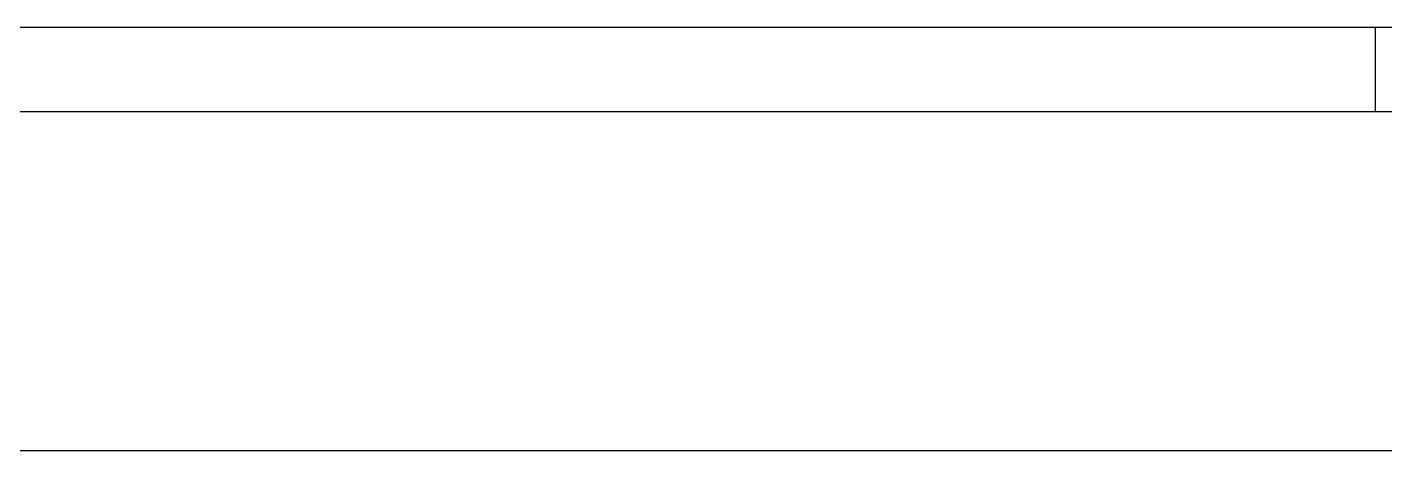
# Model space of a CAD drawing. Header units: millimetres. Extents: x -210 to 210, y -148 to 148.
# Drawn here: x -163.469 to -159.463, y 97.805 to 99.055 of the extents above; entities that cross this region are included whole.
import ezdxf

# ---------------------------------------------------------------- set-up
doc = ezdxf.new("R2010")
doc.units = ezdxf.units.MM
doc.layers.get('0').update_dxf_attribs({"lineweight": 18})

msp = doc.modelspace()

# ---------------------------------------------------------------- linework, layer by layer
at = {"color": 7, "lineweight": 30}
for p, q in [((-167.491, 99.0554), (-131.491, 99.0554)), ((-131.741, 98.8054), (-167.241, 98.8054)), ((-132.741, 97.8054), (-166.241, 97.8054))]:
    msp.add_line(p, q, dxfattribs=at)
at = {"color": 7, "lineweight": 30, "ltscale": 0.00625}
msp.add_line((-159.491, 98.8054), (-159.491, 99.0553), dxfattribs=at)
at = {"color": 7, "lineweight": 30, "ltscale": 0.09375}
msp.add_line((-159.491, 98.8054), (-163.241, 98.8054), dxfattribs=at)

doc.saveas('drawing.dxf')
